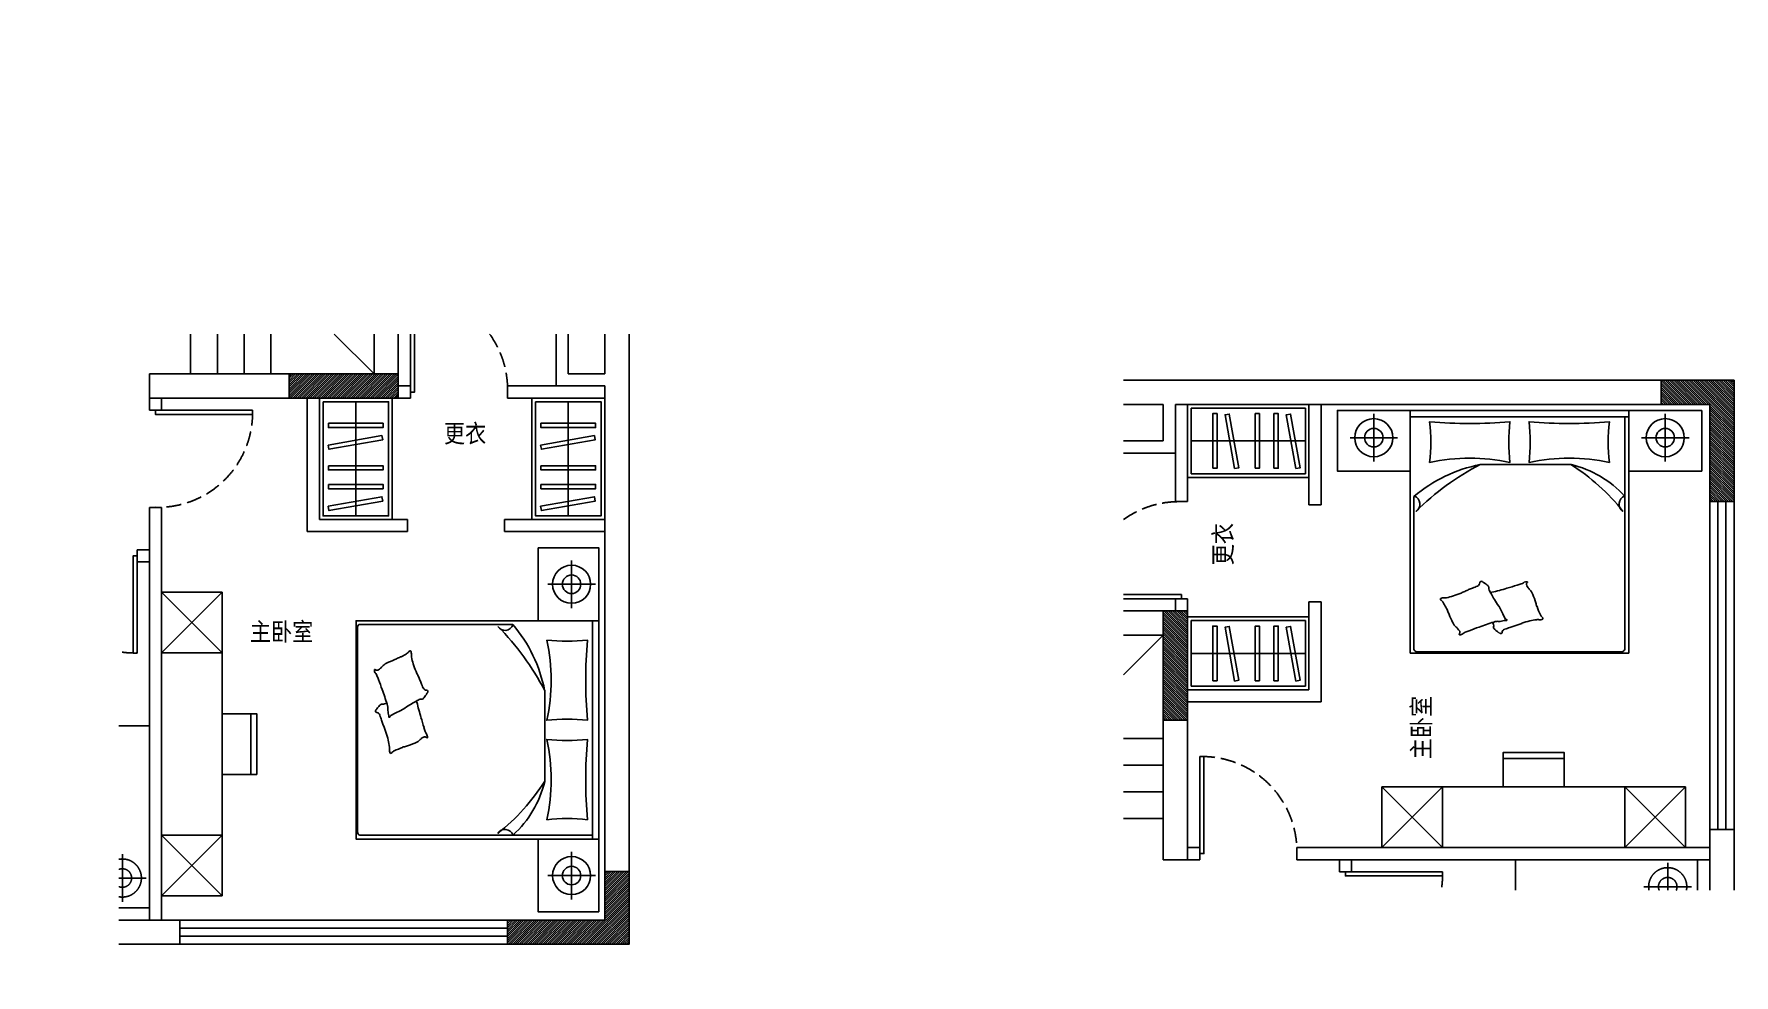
# Model space of a CAD drawing. Extents: x 468514 to 728049, y -74127 to 69080.
# Drawn here: x 495640 to 509639, y -61601 to -53848 of the extents above; entities that cross this region are included whole.
import ezdxf
from ezdxf.xclip import XClip

# ---------------------------------------------------------------- set-up
doc = ezdxf.new("R2010")
doc.units = 0
doc.header["$LTSCALE"] = 500
doc.header["$MEASUREMENT"] = 0
doc.header["$XCLIPFRAME"] = 0
doc.linetypes.add('DASH', pattern=[0.35, 0.25, -0.1])
for name, color, linetype in [('Door 门', 107, 'Continuous'), ('E 立面标注尺寸', 9, 'Continuous'), ('P-Furniture 家具', 153, 'Continuous'), ('P-Make furniture 固定制作', 154, 'Continuous'), ('P-N wall 新建隔墙', 241, 'Continuous'), ('P-O wall 原始墙体', 245, 'Continuous'), ('P-Stair 楼梯（原建筑设备）', 159, 'Continuous'), ('P-Text  平面文字', 9, 'Continuous'), ('P-window 窗', 107, 'Continuous')]:
    doc.layers.add(name, color=color, linetype=linetype)
doc.styles.add('PDC DIM', font='PMingLiU-ExtB.ttf', dxfattribs={"width": 0.85})
pattern_1 = [(45, (-208763.564, 105386.938), (-8.83883476, 8.83883476), [])]

# ---------------------------------------------------------------- blocks, each defined once
blk = doc.blocks.new('$WINLIB2D$00000001')
at = {"color": 0}
for points in [[(-0.5, 0.5), (-0.5, -0.5)], [(-0.5, 0.5), (0.5, 0.5)], [(0.5, -0.5), (0.5, 0.5)], [(0.5, 0.1667), (-0.5, 0.1667)], [(0.5, -0.1667), (-0.5, -0.1667)], [(-0.5, -0.5), (0.5, -0.5)]]:
    blk.add_lwpolyline(points, dxfattribs=at)
blk = doc.blocks.new('fffg')
blk.add_lwpolyline([(143, 670), (109, 670), (109, -130), (143, -130)], close=True)
at = {"color": 8, "linetype": 'DASH'}
blk.add_arc((123, -110), 780, 88.5421, 181.4579, dxfattribs=at)
blk = doc.blocks.new('A$C5E9C12C4')
at = {"color": 250, "linetype": 'ByBlock'}
for p, q in [((834, 1968), (834, 52)), ((2545, 1988), (858, 1988)), ((2569, 709), (2569, 1968)), ((500, 29), (500, 421)), ((1276, 446), (2024, 446)), ((2900, 29), (2900, 421)), ((304, 225), (696, 225)), ((3096, 225), (2704, 225))]:
    blk.add_line(p, q, dxfattribs=at)
at = {"linetype": 'ByBlock'}
blk.add_line((2600, 52), (800, 52), dxfattribs=at)
for points in [[(800, 0), (800, 2000), (2600, 2000), (2600, 0)], [(200, 0), (800, 0), (800, 500), (200, 500)], [(2600, 0), (3200, 0), (3200, 500), (2600, 500)]]:
    blk.add_lwpolyline(points, close=True, dxfattribs=at)
at = {"color": 250, "linetype": 'ByBlock'}
for points in [[(2328, 1583, 0.101392), (2346, 1564, -0.223768), (2352, 1554, -0.25558), (2349, 1550, -0.081563), (2335, 1545, -0.071805), (2318, 1544, 0.069985), (2301, 1543, 0.03546), (2245, 1529, 0.029432), (2181, 1505, 0.001554), (2150, 1491, -0.00152), (2119, 1477, -0.004735), (2086, 1464, 0.00382), (2046, 1447, 0.296001), (2027, 1419, -0.649774), (2007, 1411, -0.02319), (2002, 1414, 0.0288), (1999, 1417, 0.005727), (1992, 1421, -0.004358), (1983, 1427, -0.027528), (1966, 1439, -0.046214), (1957, 1448, -0.194121), (1953, 1461, 0.133719), (1950, 1480, 0.011505), (1932, 1514, 0.008882), (1907, 1557, 0.012426), (1871, 1612, -0.033612), (1859, 1632), (1837, 1677), (1820, 1712, 0.224341), (1806, 1723, -0.722772), (1805, 1730, -0.103513), (1809, 1730, 0.053465), (1816, 1730, 0.030109), (1838, 1734, -0.031436), (1859, 1738, -0.05324), (1874, 1738, 0.05518), (1888, 1738, 0.056271), (1912, 1744, 0.0108), (2033, 1785, 0.00456), (2114, 1815, 0.01125), (2147, 1828, 0.069394), (2164, 1838, -0.079756), (2179, 1847, -0.106399), (2193, 1849, -0.328642), (2197, 1847, -0.299547), (2196, 1841, 0.189917), (2191, 1834, 0.033518), (2191, 1826, 0.075627), (2191, 1822, 0.053489), (2195, 1816, 0.017838), (2208, 1799, 0.038394), (2226, 1781, -0.059529), (2237, 1769, -0.035943), (2249, 1749, -0.011245), (2280, 1681, -0.006203), (2293, 1650, 0.010783), (2301, 1633, 0.019485), (2306, 1622, 0.005062)], [(960, 429, -0.058596), (960, 94, -0.042773), (1621, 94, -0.052163), (1621, 429, -0.107964)], [(2440, 429, 0.058596), (2440, 94, 0.042773), (1779, 94, 0.052163), (1779, 429, 0.107964)]]:
    blk.add_lwpolyline(points, format="xyb", close=True, dxfattribs=at)
for centre, radius in [((500, 225), 157), ((500, 225), 76.4), ((2900, 225), 157), ((2900, 225), 76.4)]:
    blk.add_circle(centre, radius, dxfattribs=at)
for centre, radius, start, end in [((809, 773), 71, 291.0659, 56.8343), ((1476, 1291), 868, 222.3133, 256.6516), ((2192, 1893), 1712, 218.287, 237.6721), ((1004, 2397), 2202, 297.6031, 314.6948), ((1798, 1612), 1187, 280.9894, 310.5056), ((2591, 773), 71, 123.1657, 248.9341)]:
    blk.add_arc(centre, radius, start, end, dxfattribs=at)
at = {"color": 250, "linetype": 'ByBlock', "extrusion": (0, 0, -1)}
for centre, major_axis, start_param, end_param in [((858, 1968), (-24, 0), 0, 1.570796), ((2545, 1968), (24, 0), -1.570796, 0)]:
    blk.add_ellipse(centre, major_axis=major_axis, ratio=0.833333, start_param=start_param, end_param=end_param, dxfattribs=at)
at = {"color": 250, "linetype": 'ByBlock'}
for centre, major_axis, ratio, start_param, end_param in [((1809, 1830), (-34.4, 0), 0.833333, 1.970378, 3.121515), ((1855, 1829), (-12.2, 0), 0.833333, 3.958241, 6.263107), ((1818, 1796), (-66.9, 0), 0.833333, 3.865498, 3.958241), ((1900, 1857), (-43.4, 0), 0.833333, 0.723905, 0.839074), ((2117, 2058), (367, 0), 0.833333, 3.980666, 4.003573), ((1465, 1424), (-634, 0), 0.833333, 3.98614, 4.003573), ((1523, 1715), (16.1, 0), 0.833333, 3.048091, 3.928657), ((1512, 1716), (5.57, 0), 0.833333, 2.047199, 3.048091), ((1532, 1684), (-48.9, 0), 0.833333, -1.419924, -1.094394), ((1460, 1663), (72.5, 0), 0.833333, 0.382878, 0.787064), ((1533, 1677), (57.5, 0), 0.833333, 1.43494, 1.721669), ((-843, 890), (2407, 701), 0.471108, 0.022718, 0.08572), ((1549, 1774), (60.5, 0), 0.833333, 4.576533, 4.856018), ((1499, 2065), (-413, 0), 0.833333, 1.714425, 1.856206), ((1447, 2213), (-599, 0), 0.833333, 1.856206, 1.973901), ((-517, 6051), (5605, 0), 0.833333, -1.167692, -1.161476), ((4045, -2712), (5858, 0), 0.833333, 1.974037, 1.980117), ((2506, 294), (1936, 0), 0.833333, 1.955096, 1.974037), ((665, 4086), (2973, 0), 0.833333, -1.186496, -1.171214), ((1747, 1689), (209, 0), 0.833333, 0.734464, 0.844548), ((1847, 1764), (-74.3, 0), 0.833333, 3.691331, 3.876056), ((1892, 1787), (21.7, 0), 0.833333, -0.217207, 0.549738), ((1956, 1776), (-44, 0), 0.833333, -0.217207, 0.314514), ((2832, 2013), (965, 0), 0.833333, 3.456107, 3.479223), ((3093, 1932), (-1582, 0), 0.833333, 0.241571, 0.266382), ((3421, 2007), (1923, 0), 0.833333, 3.407974, 3.452952), ((1771, 1564), (-189, 0), 0.833333, 0.31136, 0.455068), ((1671, 1523), (-77.8, 0), 0.833333, 0.455068, 0.692904), ((1468, 1383), (-186, 0), 0.833333, 3.680998, 3.834497), ((1338, 1318), (-338, 0), 0.833333, 3.609654, 3.680998), ((1640, 1415), (-6.04, 0), 0.833333, -0.932369, 0.231794), ((1638, 1415), (-4.26, 0), 0.833333, 0.231794, 1.501884), ((1628, 1429), (-13.6, 0), 0.833333, 2.209223, 2.959949), ((1640, 1440), (-33.8, 0), 0.833333, 1.501884, 1.925887), ((1605, 1431), (37.8, 0), 0.833333, 0.25431, 0.468061), ((1569, 1438), (74, 0), 0.833333, -0.181643, -0.047623), ((1628, 1435), (14.7, 0), 0.833333, -0.047623, 0.25431), ((1632, 1458), (57.7, 0), 0.833333, -1.215705, -0.897354), ((1715, 1371), (76, 0), 0.833333, 1.967107, 2.244238), ((1996, 812), (-804, 0), 0.833333, -1.219485, -1.174486), ((3402, -2386), (4890, 0), 0.833333, 1.903868, 1.922108), ((2791, -912), (3019, 0), 0.833333, 1.860669, 1.903868), ((1960, 1410), (112, 0), 0.833333, 1.758186, 1.860669)]:
    blk.add_ellipse(centre, major_axis=major_axis, ratio=ratio, start_param=start_param, end_param=end_param, dxfattribs=at)
blk = doc.blocks.new('A$C63015256')
at = {"layer": 'P-O wall 原始墙体'}
h = blk.add_hatch(dxfattribs=at)
h.set_pattern_fill('ANSI31', color=256, scale=100, style=0)
h.set_pattern_definition(pattern_1)
h.paths.add_polyline_path([(7352.1, 6096.3), (7352.1, 5896.3), (8252.1, 5896.3), (8252.1, 6096.3), (8052.1, 6096.3)])
h = blk.add_hatch(dxfattribs=at)
h.set_pattern_fill('ANSI31', color=256, scale=100, style=0)
h.set_pattern_definition(pattern_1)
h.paths.add_polyline_path([(10152.1, 1996.3), (9952.1, 1996.3), (9952.1, 1596.3), (9952.1, 1595.2), (9152.1, 1595.2), (9152.1, 1396.3), (10152.1, 1396.3)])
at = {"layer": 'P-Furniture 家具', "linetype": 'ByBlock'}
for p, q in [((6802.1, 4296.3), (6302.1, 4296.3)), ((6302.1, 4296.3), (6802.1, 3796.3)), ((6302.1, 3796.3), (6802.1, 4296.3)), ((6802.1, 4296.3), (6802.1, 1796.3)), ((6802.1, 3796.3), (6302.1, 3796.3)), ((7036.4, 3296.3), (7036.4, 2796.3)), ((5702.1, 3196.3), (6202.1, 3196.3)), ((6802.1, 2296.3), (6302.1, 2296.3)), ((6302.1, 1796.3), (6802.1, 2296.3)), ((6302.1, 2296.3), (6802.1, 1796.3)), ((5702.1, 1696.3), (6202.1, 1696.3)), ((6802.1, 1796.3), (6302.1, 1796.3))]:
    blk.add_line(p, q, dxfattribs=at)
at = {"layer": 'P-Furniture 家具', "color": 8}
for p, q in [((5979.6, 2138.6), (5979.6, 1745.8)), ((5783.3, 1942.2), (6176, 1942.2))]:
    blk.add_line(p, q, dxfattribs=at)
at = {"layer": 'P-Furniture 家具', "linetype": 'ByBlock'}
blk.add_lwpolyline([(6802.1, 3296.3), (7086.4, 3296.3), (7086.4, 2796.3), (6802.1, 2796.3)], dxfattribs=at)
at = {"layer": 'P-Furniture 家具', "color": 8}
for radius in [157, 76.4]:
    blk.add_circle((5979.6, 1942.2), radius, dxfattribs=at)
at = {"layer": 'P-Make furniture 固定制作'}
for p, q in [((8202.1, 5896.3), (8202.1, 4896.3)), ((9352.1, 5896.3), (9352.1, 4896.3))]:
    blk.add_line(p, q, dxfattribs=at)
at = {"layer": 'P-Make furniture 固定制作', "color": 8}
for p, q in [((7902.1, 5866.3), (7902.1, 4926.3)), ((9652.1, 5866.3), (9652.1, 4926.3))]:
    blk.add_line(p, q, dxfattribs=at)
for points in [[(7632.1, 5866.3), (8172.1, 5866.3), (8172.1, 4926.3), (7632.1, 4926.3)], [(9382.1, 5866.3), (9922.1, 5866.3), (9922.1, 4926.3), (9382.1, 4926.3)], [(7677.1, 5688.8), (8127.1, 5688.8), (8127.1, 5653.8), (7677.1, 5653.8)], [(9427.1, 5688.8), (9877.1, 5688.8), (9877.1, 5653.8), (9427.1, 5653.8)], [(7674.4, 5508.9), (8117.6, 5587), (8123.7, 5552.6), (7680.5, 5474.4)], [(9424.4, 5508.9), (9867.6, 5587), (9873.7, 5552.6), (9430.5, 5474.4)], [(7677.1, 5339.4), (8127.1, 5339.4), (8127.1, 5304.4), (7677.1, 5304.4)], [(9427.1, 5339.4), (9877.1, 5339.4), (9877.1, 5304.4), (9427.1, 5304.4)], [(7677.1, 5184.7), (8127.1, 5184.7), (8127.1, 5149.7), (7677.1, 5149.7)], [(9427.1, 5184.7), (9877.1, 5184.7), (9877.1, 5149.7), (9427.1, 5149.7)], [(7674.4, 5004.8), (8117.6, 5083), (8123.7, 5048.5), (7680.5, 4970.3)], [(9424.4, 5004.8), (9867.6, 5083), (9873.7, 5048.5), (9430.5, 4970.3)]]:
    blk.add_lwpolyline(points, close=True, dxfattribs=at)
at = {"layer": 'P-N wall 新建隔墙'}
for p, q in [((6202.1, 5896.3), (6202.1, 5796.3)), ((6302.1, 5896.3), (6302.1, 5796.3)), ((7502.1, 5896.3), (7502.1, 4796.3)), ((7602.1, 5896.3), (7602.1, 4896.3)), ((8352.1, 5996.3), (8252.1, 5996.3)), ((8252.1, 5896.3), (8352.1, 5896.3)), ((8352.1, 5896.3), (8352.1, 5996.3)), ((9152.1, 5896.3), (9152.1, 5996.3)), ((9552.1, 5996.3), (9152.1, 5996.3)), ((9152.1, 5896.3), (9952.1, 5896.3)), ((6202.1, 5796.3), (6302.1, 5796.3)), ((6202.1, 4996.3), (6302.1, 4996.3)), ((6202.1, 4996.3), (6202.1, 1596.3)), ((6302.1, 4996.3), (6302.1, 1596.3)), ((7502.1, 4796.3), (8327.1, 4796.3)), ((7602.1, 4896.3), (8327.1, 4896.3)), ((8327.1, 4796.3), (8327.1, 4896.3)), ((9127.1, 4896.3), (9952.1, 4896.3)), ((9127.1, 4796.3), (9127.1, 4896.3)), ((9127.1, 4796.3), (9952.1, 4796.3)), ((6102.1, 4646.3), (6202.1, 4646.3)), ((6102.1, 4646.3), (6102.1, 4546.3)), ((6102.1, 4546.3), (6202.1, 4546.3))]:
    blk.add_line(p, q, dxfattribs=at)
at = {"layer": 'P-O wall 原始墙体'}
for p, q in [((8252.1, 8896.3), (8252.1, 6096.3)), ((8052.1, 6596.3), (8052.1, 6096.3)), ((9552.1, 6596.3), (9552.1, 5996.3)), ((10152.1, 6596.3), (10152.1, 5996.3)), ((9652.1, 6496.3), (9652.1, 6096.3)), ((9952.1, 6496.3), (9952.1, 6096.3)), ((6202.1, 5896.3), (6202.1, 6096.3)), ((6202.1, 6096.3), (8052.1, 6096.3)), ((7352.1, 5896.3), (7352.1, 6096.3)), ((8052.1, 6096.3), (8252.1, 6096.3)), ((8252.1, 6096.3), (8252.1, 5896.3)), ((9952.1, 6096.3), (9652.1, 6096.3)), ((8252.1, 5896.3), (6202.1, 5896.3)), ((9952.1, 5996.3), (9552.1, 5996.3)), ((9952.1, 5996.3), (9952.1, 1596.3)), ((10152.1, 5996.3), (10152.1, 3696.3)), ((10152.1, 3696.3), (10152.1, 1396.3)), ((10152.1, 1996.3), (9952.1, 1996.3)), ((5252.1, 1596.3), (6452.1, 1596.3)), ((6452.1, 1396.3), (6452.1, 1596.3)), ((9152.1, 1396.3), (9152.1, 1596.3)), ((9152.1, 1596.3), (9952.1, 1596.3)), ((6452.1, 1396.3), (5252.1, 1396.3)), ((10152.1, 1396.3), (9152.1, 1396.3))]:
    blk.add_line(p, q, dxfattribs=at)
at = {"layer": 'P-Stair 楼梯（原建筑设备）'}
for p, q in [((6542.1, 6896.3), (6542.1, 6096.3)), ((6762.1, 6896.3), (6762.1, 6096.3)), ((6982.1, 6896.3), (6982.1, 6096.3)), ((7202.1, 6896.3), (7202.1, 6096.3)), ((7252.1, 6896.3), (8052.1, 6096.3))]:
    blk.add_line(p, q, dxfattribs=at)
at = {"layer": 'Door 门', "xscale": -1}
blk.add_blockref('fffg', (8495.2, 6076.4), dxfattribs=at)
for p, rotation in [((6382.2, 5653.2), 270), ((5959, 4466.2), 180)]:
    blk.add_blockref('fffg', p, dxfattribs=dict(at, rotation=rotation))
at = {"layer": 'P-Furniture 家具', "linetype": 'ByBlock', "rotation": 90.00000000000001}
blk.add_blockref('A$C5E9C12C4', (9904, 1462.6), dxfattribs=at)
at = {"layer": 'P-window 窗', "extrusion": (0, 0, -1), "xscale": 2700, "yscale": 200, "zscale": -2700}
blk.add_blockref('$WINLIB2D$00000001', (-7802.1, 1496.3), dxfattribs=at)
at = {"layer": 'P-Text  平面文字', "char_height": 150, "width": 893.426, "attachment_point": 1, "style": 'PDC DIM'}
for s, insert in [('更衣', (8628.1, 5680)), ('主卧室', (7030.3, 4047))]:
    blk.add_mtext(s, dxfattribs=dict(at, insert=insert))

msp = doc.modelspace()

# ---------------------------------------------------------------- block references
at = {"layer": 'E 立面标注尺寸'}
ref = msp.add_blockref('A$C63015256', (490387.5, -62744.1), dxfattribs=at)
XClip(ref).set_block_clipping_path([(5950.5096612782, 1306.560371482), (10491.0096612782, 6423.560371482)])
ref = msp.add_blockref('A$C63015256', (511035.6, -66853), dxfattribs=dict(at, rotation=90))
XClip(ref).set_block_clipping_path([(5950.5096612782, 1306.560371482), (10491.0096612782, 6423.560371482)])

doc.saveas('drawing.dxf')
